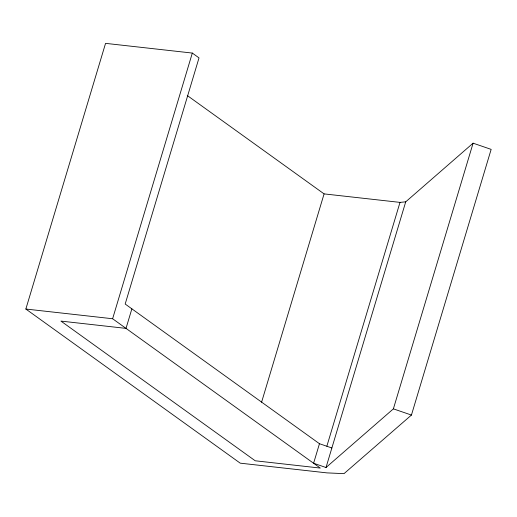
<?xml version="1.0" encoding="UTF-8"?>
<svg xmlns="http://www.w3.org/2000/svg" width="517" height="517" viewBox="0 0 517 517"><rect width="100%" height="100%" fill="white"/><g stroke="black" fill="none" stroke-linecap="round" stroke-linejoin="round"><path stroke-width="0.78" d="M319.461 443.715L313.599 463.251L326.007 467.517L405.716 201.837L473.094 143.177L491.15 149.381L411.442 415.061L344.012 473.643L326.996 472.887L240.231 463.167L25.85 309.037L105.558 43.357L192.324 53.07L199.019 57.891L125.179 304.028L319.461 443.715L331.869 447.981M131.874 308.849L126.012 328.385L60.941 321.096L255.224 460.783L320.294 468.072L112.616 318.75L192.324 53.07M261.583 402.22L324.088 193.888L187.264 95.516M326.854 446.216L400.003 202.386L405.716 201.837M326.007 467.517L393.385 408.857L473.094 143.177M324.088 193.888L400.003 202.386M25.85 309.037L112.616 318.75M393.385 408.857L411.442 415.061"/></g></svg>
